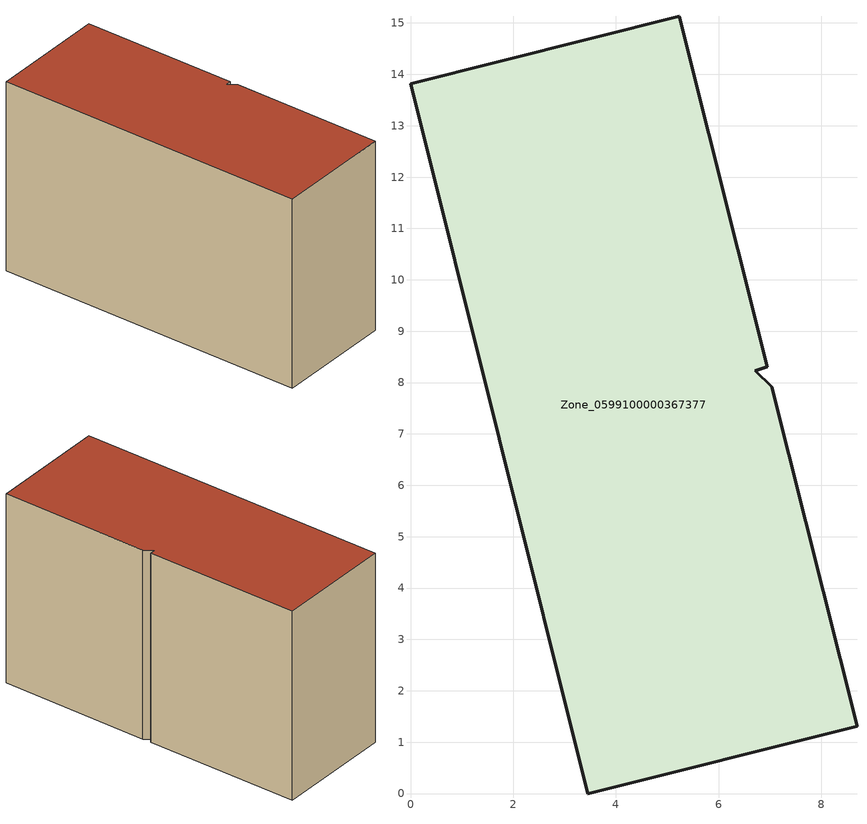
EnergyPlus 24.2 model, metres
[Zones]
Zone_0599100000367377
 floor ground (C_G): 7.04,7.92 8.69,1.31 3.45,0 0,13.82 5.23,15.13 6.94,8.3 6.71,8.23 z0
 wall outside (C_F): 6.71,8.23 6.94,8.3 5.23,15.13 0,13.82 3.45,0 8.69,1.31 7.04,7.92 6.71,8.23 z0:8.87
 roof outside (C_R): 8.69,1.31 7.04,7.92 6.71,8.23 6.94,8.3 5.23,15.13 0,13.82 3.45,0 z8.87
[BUILDING]
Pand.0599100000367377: North Axis=0; Terrain=City; Loads Convergence Tolerance Value=0.04; Temperature Convergence Tolerance Value=0.4; Solar Distribution=FullExterior; Maximum Number of Warmup Days=25; Minimum Number of Warmup Days=1
[Site:Location]
Rotterdam.The.Hague.AP_ZH_NLD Design_Conditions: Latitude=51.96; Longitude=4.45; Time Zone=1; Elevation=-4.5
[SITE:GROUNDTEMPERATURE:BUILDINGSURFACE]
18, 18, 18, 18, 18, 18, 18, 18, 18, 18, 18, 18
[MATERIAL] Thermal Absorptance=0.9; Solar Absorptance=0.7; Visible Absorptance=0.7
Name | Roughness | Thickness | Conductivity | Density | Specific Heat
G.TC.1992-2005 | MediumSmooth | 0.15 | 0.06 | 540 | 1210
F.TC.1992-2005 | Rough | 0.3 | 0.12 | 1920 | 840
R.TC.1992-2005 | MediumRough | 0.2 | 0.08 | 1500 | 1000
[CONSTRUCTION]
C_G: G.TC.1992-2005
C_F: F.TC.1992-2005
C_R: R.TC.1992-2005
[ZONE]
Zone_0599100000367377: Type=1; Multiplier=1; Ceiling Height=Autocalculate; Volume=Autocalculate; Floor Area=autocalculate; Part of Total Floor Area=Yes
[ZONEINFILTRATION:DESIGNFLOWRATE]
Infil_Zone_0599100000367377: Zone or ZoneList or Space or SpaceList=Zone_0599100000367377; Schedule=AlwaysOn; Design Flow Rate Calculation Method=Flow/Area; Flow Rate per Floor Area=0.0015; Constant Term Coefficient=1; Temperature Term Coefficient=0; Velocity Term Coefficient=0; Velocity Squared Term Coefficient=0
[HVACTEMPLATE:ZONE:IDEALLOADSAIRSYSTEM]
Zone_0599100000367377: Maximum Heating Supply Air Temperature=50; Minimum Cooling Supply Air Temperature=13; Maximum Heating Supply Air Humidity Ratio=0.0156; Minimum Cooling Supply Air Humidity Ratio=0.0077; Heating Limit=NoLimit; Cooling Limit=NoLimit; Dehumidification Control Type=ConstantSensibleHeatRatio; Cooling Sensible Heat Ratio=0.7; Dehumidification Setpoint=60; Humidification Control Type=None; Humidification Setpoint=30; Outdoor Air Method=None; Outdoor Air Flow Rate per Person=0.00944; Outdoor Air Flow Rate per Zone Floor Area=0; Outdoor Air Flow Rate per Zone=0; Demand Controlled Ventilation Type=None; Outdoor Air Economizer Type=NoEconomizer; Heat Recovery Type=None; Sensible Heat Recovery Effectiveness=0.7; Latent Heat Recovery Effectiveness=0.65
[ZONECONTROL:THERMOSTAT]
ThermostatControl_Zone_0599100000367377: Zone or ZoneList=Zone_0599100000367377; Control Type Schedule=DualSetpointControlType; Control 1=Thermostat_Zone_0599100000367377; Temperature Difference Between Cutout And Setpoint=0
[THERMOSTATSETPOINT:DUALSETPOINT]
Thermostat_Zone_0599100000367377: Heating Setpoint Temperature Schedule=HeatingSetpoint_Zone_0599100000367377; Cooling Setpoint Temperature Schedule=CoolingSetpoint_Zone_0599100000367377
[SCHEDULE:COMPACT]
HeatingSetpoint_Zone_0599100000367377: Through: 12/31, For: AllDays, Until: 24:00, 21
CoolingSetpoint_Zone_0599100000367377: Through: 12/31, For: AllDays, Until: 24:00, 24
DualSetpointControlType: Through: 12/31, For: AllDays, Until: 24:00, 4
AlwaysOn: Through: 12/31, For: AllDays, Until: 24:00, 1
